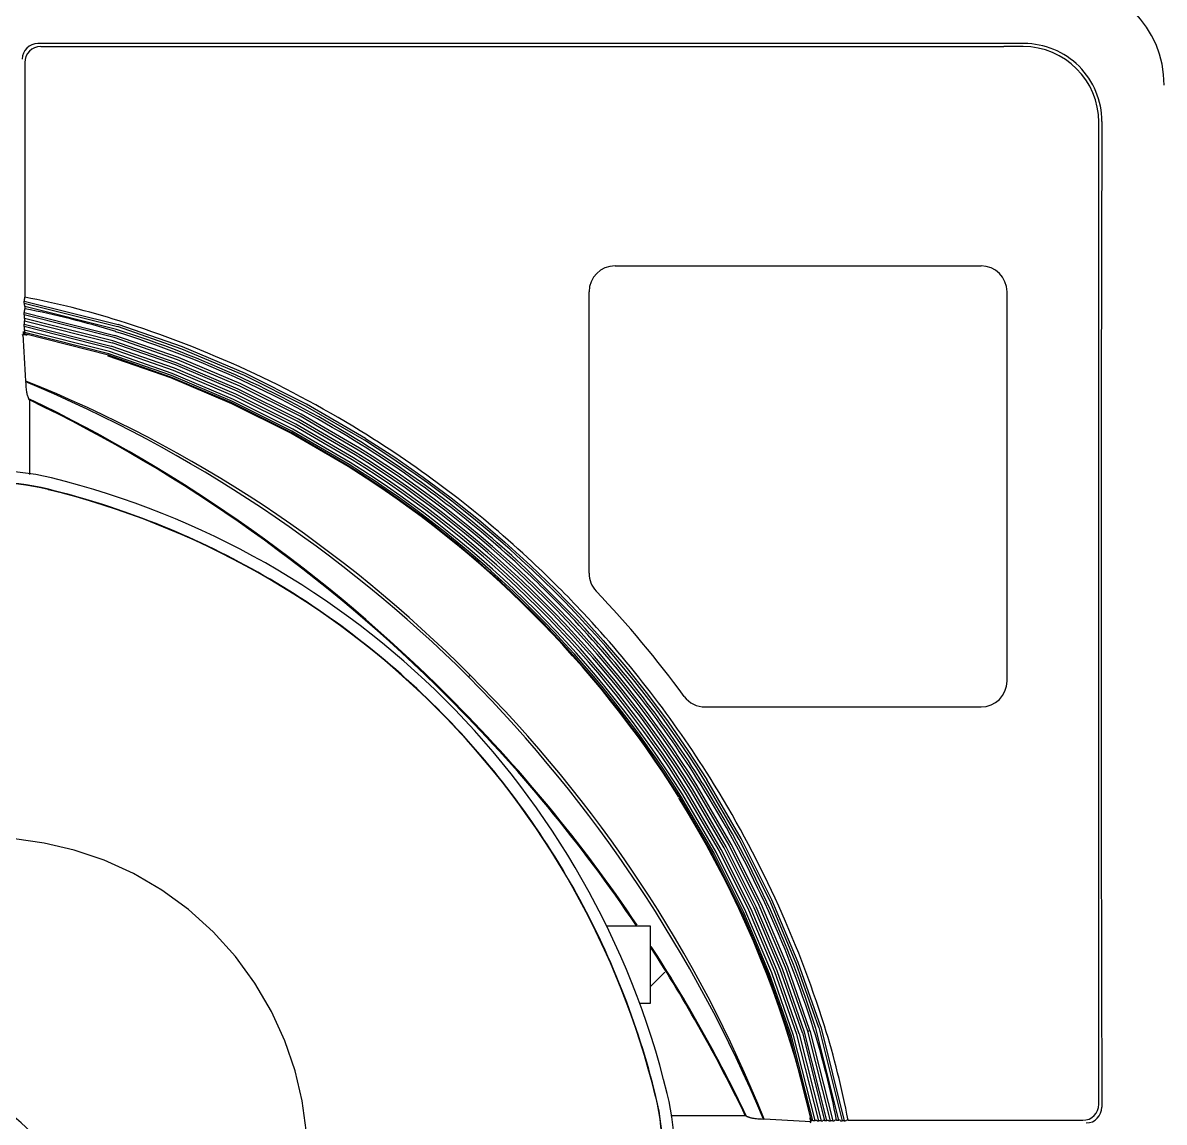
# Model space of a CAD drawing. Header units: inches. Extents: x -172 to 397, y -177 to 127.
# Drawn here: x 316.098 to 316.4702, y 78.4938 to 78.8524 of the extents above; entities that cross this region are included whole.
import ezdxf

# ---------------------------------------------------------------- set-up
doc = ezdxf.new("R2010")
doc.units = ezdxf.units.IN
doc.header["$MEASUREMENT"] = 0
doc.layers.add('AC-FCU VRV', color=100, linetype='Continuous')
doc.layers.add('AC-Sky Air R32', color=130, linetype='Continuous', lineweight=0)

# ---------------------------------------------------------------- blocks, each defined once
blk = doc.blocks.new('FCF ( 13-48 ) CV2S ( STD )')
at = {"layer": 'AC-FCU VRV', "color": 8, "linetype": 'Continuous'}
for p, q in [((2326.887281431651, 1336.922035055241), (2326.697322943188, 1336.922035062745)), ((2326.697893222336, 1336.921448881935), (2326.883406162628, 1336.921445811012)), ((2326.883667469729, 1336.921445811012), (2326.883406162628, 1336.921445811012)), ((2326.887095950188, 1336.921450143727), (2326.883667465977, 1336.921449898643)), ((2326.694790913339, 1336.918349368456), (2326.694803411031, 1336.873140397024)), ((2326.901691024955, 1336.903162344155), (2326.901694664937, 1336.906848726814)), ((2326.901696141047, 1336.71764455916), (2326.901691024955, 1336.903162344155)), ((2326.808513131657, 1336.879188383276), (2326.879012378287, 1336.879188383276)), ((2326.803513184866, 1336.819947887112), (2326.803513184866, 1336.874188437734)), ((2326.884012325079, 1336.799189238366), (2326.884012325079, 1336.874188437734)), ((2326.694700096372, 1336.87198051496), (2326.694706619827, 1336.872416356073)), ((2326.694700097623, 1336.87198051496), (2326.712666415998, 1336.867483421939)), ((2326.694706616075, 1336.872416356073), (2326.712795293322, 1336.867893030432)), ((2326.694790968347, 1336.871596851487), (2326.694712395531, 1336.871675106697)), ((2326.694727965795, 1336.872718905867), (2326.694781585173, 1336.872762069213)), ((2326.694803902719, 1336.871367043787), (2326.694804025261, 1336.870921393108)), ((2326.712455328376, 1336.866929382112), (2326.69480390522, 1336.87136705504)), ((2326.694684517355, 1336.869736104848), (2326.694691265886, 1336.870185159178)), ((2326.712001391145, 1336.865377656205), (2326.694684517355, 1336.869736104848)), ((2326.694691263386, 1336.870185159178), (2326.712134014735, 1336.865799171224)), ((2326.694769288516, 1336.869358437154), (2326.694696885285, 1336.869430490266)), ((2326.694712724391, 1336.870487772746), (2326.694782094097, 1336.870543071443)), ((2326.694781727723, 1336.869052726289), (2326.694775258034, 1336.86861589109)), ((2326.711791130052, 1336.864757390235), (2326.694781727723, 1336.869052726289)), ((2326.694668540702, 1336.867484799905), (2326.694675801908, 1336.867965996352)), ((2326.711334643209, 1336.863266222303), (2326.694668541953, 1336.867484799905)), ((2326.694675798157, 1336.867965996352), (2326.711476703742, 1336.863717733716)), ((2326.69473602727, 1336.86712422299), (2326.694680976156, 1336.867178972752)), ((2326.69469736795, 1336.868268679943), (2326.694753755765, 1336.868313193745)), ((2326.694748520245, 1336.866818308306), (2326.694741998039, 1336.86638094668)), ((2326.711130854305, 1336.86265884194), (2326.694748521494, 1336.866818308306)), ((2326.694775254284, 1336.86861589109), (2326.711661873849, 1336.864346577585)), ((2326.712473582048, 1336.866923557643), (2326.712455328376, 1336.866929382112)), ((2326.725040987379, 1336.863155041531), (2326.712666353952, 1336.867483172724)), ((2326.725195631836, 1336.863555796905), (2326.712795277719, 1336.867892925268)), ((2326.713000192601, 1336.868588740659), (2326.712979203005, 1336.868595421669)), ((2326.694327913031, 1336.865922240335), (2326.694496091146, 1336.865986940961)), ((2326.694496091146, 1336.865986944713), (2326.694556016407, 1336.86600997875)), ((2326.694555077338, 1336.865948930609), (2326.694563764027, 1336.866514511838)), ((2326.694720375729, 1336.866078181811), (2326.694555077338, 1336.865948930609)), ((2326.710911962796, 1336.861960807177), (2326.694720375729, 1336.866078181811)), ((2326.711001611858, 1336.862248069304), (2326.694741994288, 1336.86638094668)), ((2326.723990582989, 1336.860490158642), (2326.71179108377, 1336.864757192483)), ((2326.724243216359, 1336.861095711793), (2326.712001337132, 1336.865377430175)), ((2326.724402320652, 1336.861508028403), (2326.712133978968, 1336.865799003574)), ((2326.712341809993, 1336.86650688676), (2326.712324210293, 1336.866512422383)), ((2326.72319859033, 1336.858437676152), (2326.711130804702, 1336.862658635982)), ((2326.72344335412, 1336.859030808087), (2326.711334586932, 1336.863265992447)), ((2326.723613779712, 1336.8594724637), (2326.711476667132, 1336.86371756353)), ((2326.723835566852, 1336.860088408577), (2326.711661842223, 1336.864346426591)), ((2326.737140153898, 1336.858040052125), (2326.725040987379, 1336.863155041531)), ((2326.737319946414, 1336.858430174844), (2326.725195631836, 1336.863555796905)), ((2326.710887358227, 1336.861804939477), (2326.710911892771, 1336.861960584602)), ((2326.722907288762, 1336.857600900077), (2326.710887357641, 1336.861804885657)), ((2326.72293642521, 1336.857754835757), (2326.71091189302, 1336.861960537974)), ((2326.723043562353, 1336.858035932452), (2326.711001563053, 1336.862247871989)), ((2326.735918503733, 1336.855447402312), (2326.723990582989, 1336.860490158642)), ((2326.736212582643, 1336.856035576537), (2326.724243216359, 1336.861095711793)), ((2326.736397560239, 1336.856436953709), (2326.724402320652, 1336.861508028403)), ((2326.734817489419, 1336.853058284488), (2326.723043562353, 1336.858035932452)), ((2326.734997729566, 1336.853449368094), (2326.72319859033, 1336.858437676152)), ((2326.735282570048, 1336.854025670948), (2326.72344335412, 1336.859030808087)), ((2326.735480709956, 1336.854455608713), (2326.723613779712, 1336.8594724637)), ((2326.735738286611, 1336.855056306366), (2326.723835566852, 1336.860088408577)), ((2326.748889644507, 1336.852166837766), (2326.737140153898, 1336.858040052125)), ((2326.749093858195, 1336.852544751865), (2326.737319946414, 1336.858430174844)), ((2326.69501720859, 1336.856990149039), (2326.695026841849, 1336.856828626926)), ((2326.69505137014, 1336.856455780863), (2326.695026841849, 1336.856828626926)), ((2326.695076799991, 1336.856107241768), (2326.69505137014, 1336.856455780863)), ((2326.695103131392, 1336.855783218462), (2326.695076799991, 1336.856107241768)), ((2326.734659654276, 1336.852632610444), (2326.722907288762, 1336.857600900077)), ((2326.734693281685, 1336.852784534474), (2326.72293642521, 1336.857754835757)), ((2326.747836023084, 1336.850225350606), (2326.736212582643, 1336.856035576537)), ((2326.748046126138, 1336.850614166932), (2326.736397560239, 1336.856436953709)), ((2326.695130270569, 1336.855485203948), (2326.695103131392, 1336.855783218462)), ((2326.695158026203, 1336.855215520266), (2326.695130270569, 1336.855485203948)), ((2326.695186332023, 1336.854974371231), (2326.695158026203, 1336.855215520266)), ((2326.695215206786, 1336.854761675565), (2326.695186332023, 1336.854974371231)), ((2326.695244659245, 1336.854577862167), (2326.695215206786, 1336.854761675565)), ((2326.695274696901, 1336.854423357426), (2326.695244659245, 1336.854577862167)), ((2326.695305318503, 1336.854298746543), (2326.695274696901, 1336.854423357426)), ((2326.695336307732, 1336.854205211169), (2326.695305318503, 1336.854298746543)), ((2326.695367406998, 1336.854128559002), (2326.695336307732, 1336.854205211169)), ((2326.695398505012, 1336.854051873073), (2326.695367406998, 1336.854128559002)), ((2326.695429605527, 1336.853975524758), (2326.695398505012, 1336.854051873073)), ((2326.695460708543, 1336.853899492801), (2326.695429605527, 1336.853975524758)), ((2326.695491812809, 1336.853823768448), (2326.695460708543, 1336.853899492801)), ((2326.695522919579, 1336.853748351698), (2326.695491812809, 1336.853823768448)), ((2326.695554028846, 1336.853673245054), (2326.695522919579, 1336.853748351698)), ((2326.695585139365, 1336.853598449766), (2326.695554028846, 1336.853673245054)), ((2326.695689947303, 1336.85335404713), (2326.695585139365, 1336.853598438511)), ((2326.746779620073, 1336.848278599366), (2326.735282570048, 1336.854025670948)), ((2326.747004673241, 1336.848695082503), (2326.735480709956, 1336.854455608713)), ((2326.747296997145, 1336.84927828937), (2326.735738286611, 1336.855056306366)), ((2326.747501687199, 1336.849657152497), (2326.735918503733, 1336.855447402312)), ((2326.695689947303, 1336.85335404713), (2326.695689947303, 1336.838987938528)), ((2326.746072372246, 1336.84692782877), (2326.734659654276, 1336.852632610444)), ((2326.746110352482, 1336.847077457616), (2326.734693281685, 1336.852784534474)), ((2326.746251129807, 1336.84734279268), (2326.734817489419, 1336.853058284488)), ((2326.746455853306, 1336.847721636077), (2326.734997729566, 1336.853449368094)), ((2326.760219478497, 1336.845573200212), (2326.748889644507, 1336.852166837766)), ((2326.760447241026, 1336.845937408302), (2326.749093858195, 1336.852544751865)), ((2326.758442853898, 1336.842791546669), (2326.747296997145, 1336.84927828937)), ((2326.758671143178, 1336.843156676954), (2326.747501687199, 1336.849657152497)), ((2326.759044307739, 1336.843702430343), (2326.747836023084, 1336.850225350606)), ((2326.759278638761, 1336.844077145254), (2326.748046126138, 1336.850614166932)), ((2326.757119636367, 1336.840670337873), (2326.746110352482, 1336.847077457616)), ((2326.757276383851, 1336.840926243701), (2326.746251129807, 1336.84734279268)), ((2326.757504716036, 1336.841291345566), (2326.746455853306, 1336.847721636077)), ((2326.757866027045, 1336.841826583197), (2326.746779620073, 1336.848278599366)), ((2326.758117032116, 1336.842227961519), (2326.747004673241, 1336.848695082503)), ((2326.757077467774, 1336.840523272773), (2326.746072372246, 1336.84692782877)), ((2326.760447265019, 1336.845937497007), (2326.766068353075, 1336.84229515924)), ((2326.757119636158, 1336.840670381133), (2326.757077837025, 1336.840523090081)), ((2326.766068353075, 1336.84229515924), (2326.771569022915, 1336.838472414223)), ((2326.695463245652, 1336.839198652274), (2326.6954536274, 1336.839200086508)), ((2326.699933175738, 1336.838317621886), (2326.699943658033, 1336.838315043515)), ((2326.771569022915, 1336.838472414223), (2326.776942998672, 1336.834473562164)), ((2326.776942998672, 1336.834473562164), (2326.782184762222, 1336.830302739459)), ((2326.782184762222, 1336.830302739459), (2326.787288870482, 1336.825964293831)), ((2326.787288870482, 1336.825964293831), (2326.792249889112, 1336.821462819327)), ((2326.801077962737, 1336.811112908651), (2326.791366944329, 1336.82082436971)), ((2326.792249889112, 1336.821462819327), (2326.797062591344, 1336.816803077565)), ((2326.797062591344, 1336.816803077565), (2326.801721904213, 1336.811989958942)), ((2326.801721904213, 1336.811989958942), (2326.806222936065, 1336.807028540177)), ((2326.806222936065, 1336.807028540177), (2326.81056092654, 1336.801924045537)), ((2326.81056092654, 1336.801924045537), (2326.814731281588, 1336.796681909358)), ((2326.780268438042, 1336.800022062455), (2326.780570303855, 1336.800323927019)), ((2326.814731281588, 1336.796681909358), (2326.818729653483, 1336.791307578485)), ((2326.776308729216, 1336.796063846635), (2326.776431958382, 1336.796188069887)), ((2326.774166408623, 1336.793920033036), (2326.774210517287, 1336.793964140448)), ((2326.825856984568, 1336.794189291575), (2326.879012378287, 1336.794189291575)), ((2326.818729653483, 1336.791307578485), (2326.822551914585, 1336.785806573529)), ((2326.822551914585, 1336.785806573529), (2326.826193827209, 1336.780185221634)), ((2326.830869520425, 1336.767783793997), (2326.824333452197, 1336.779016900568)), ((2326.832422271854, 1336.76862706976), (2326.825829602969, 1336.77995750373)), ((2326.832800251107, 1336.768831234825), (2326.826193879047, 1336.780185221677)), ((2326.827332161074, 1336.765849077474), (2326.820926215112, 1336.776858524933)), ((2326.827597850156, 1336.765989401935), (2326.821182242007, 1336.777015190289)), ((2326.82797669858, 1336.766194043551), (2326.82154735412, 1336.777243440779)), ((2326.828533792883, 1336.76651753246), (2326.822082715132, 1336.777604522644)), ((2326.828950341718, 1336.766742530235), (2326.82248416257, 1336.777855476585)), ((2326.829533501916, 1336.767034971762), (2326.823047711647, 1336.77818138401)), ((2326.829912338326, 1336.767239634309), (2326.823412806165, 1336.778409661474)), ((2326.83048063831, 1336.767573741771), (2326.823958668459, 1336.778782616182)), ((2326.820808441346, 1336.77653292925), (2326.82071936998, 1336.776430824727)), ((2326.820808441346, 1336.77653292925), (2326.822603018115, 1336.773598006919)), ((2326.822603018115, 1336.773598006919), (2326.824346962762, 1336.770633248249)), ((2326.824346962762, 1336.770633248249), (2326.82604006147, 1336.767638855808)), ((2326.698566586786, 1336.76797100874), (2326.692857238308, 1336.768754704165)), ((2326.704342473868, 1336.766613892405), (2326.698566586786, 1336.76797100874)), ((2326.838294454499, 1336.756877043394), (2326.832422271854, 1336.76862706976)), ((2326.838684639271, 1336.757056783458), (2326.832800251107, 1336.768831234825)), ((2326.710101597874, 1336.764655689707), (2326.704342473868, 1336.766613892405)), ((2326.82604006147, 1336.767638855808), (2326.827681297641, 1336.764616616454)), ((2326.833038078979, 1336.754431932499), (2326.827332161074, 1336.765849077474)), ((2326.833312345061, 1336.754555290862), (2326.827597850156, 1336.765989401935)), ((2326.833703428455, 1336.754735449307), (2326.82797669858, 1336.766194043551)), ((2326.834279864243, 1336.75501996126), (2326.828533792883, 1336.76651753246)), ((2326.834709864002, 1336.755218041765), (2326.828950341718, 1336.766742530235)), ((2326.835310508278, 1336.755475769824), (2326.829533501916, 1336.767034971762)), ((2326.835701584414, 1336.755655942541), (2326.829912338326, 1336.767239634309)), ((2326.836289851525, 1336.755949774511), (2326.83048063831, 1336.767573741771)), ((2326.836691291172, 1336.756134697307), (2326.830869520425, 1336.767783793997)), ((2326.715752475218, 1336.762084692902), (2326.710101597874, 1336.764655689707)), ((2326.827681297641, 1336.764616616454), (2326.829269926024, 1336.761568123223)), ((2326.721199310228, 1336.758907673392), (2326.715752475218, 1336.762084692902)), ((2326.829269926024, 1336.761568123223), (2326.830805717794, 1336.758493912546)), ((2326.726346706018, 1336.755151246526), (2326.721199310228, 1336.758907673392)), ((2326.830805717794, 1336.758493912546), (2326.832288769231, 1336.755393715581)), ((2326.843408355182, 1336.744777408829), (2326.838294454499, 1336.756877043394)), ((2326.843809169266, 1336.744931997244), (2326.838684639271, 1336.757056783458)), ((2326.731104797219, 1336.750861774705), (2326.726346706018, 1336.755151246526)), ((2326.832288769231, 1336.755393715581), (2326.833719095343, 1336.752267317259)), ((2326.838690684395, 1336.742935906231), (2326.833703428455, 1336.754735449307)), ((2326.839283945171, 1336.743180289664), (2326.834279864243, 1336.75501996126)), ((2326.839725658815, 1336.743350652105), (2326.834709864002, 1336.755218041765)), ((2326.840341547747, 1336.743572625668), (2326.835310508278, 1336.755475769824)), ((2326.840743282604, 1336.743727579604), (2326.835701584414, 1336.755655942541)), ((2326.841348917665, 1336.743979947815), (2326.836289851525, 1336.755949774511)), ((2326.841761293177, 1336.744138993574), (2326.836691291172, 1336.756134697307)), ((2326.838007245853, 1336.742675087062), (2326.833038078979, 1336.754431932499)), ((2326.838288946125, 1336.742780959419), (2326.833312345061, 1336.754555290862)), ((2326.735394268572, 1336.746103683085), (2326.731104797219, 1336.750861774705)), ((2326.806804874074, 1336.75203505623), (2326.815281431348, 1336.75203505623)), ((2326.815281431348, 1336.75203505623), (2326.815281431348, 1336.737035055801)), ((2326.833719095343, 1336.752267317259), (2326.835096272231, 1336.749115432819)), ((2326.835096272231, 1336.749115432819), (2326.836418959447, 1336.745941060777)), ((2326.739150694931, 1336.740956286925), (2326.735394268572, 1336.746103683085)), ((2326.836418959447, 1336.745941060777), (2326.837686488013, 1336.742745895453)), ((2326.845009210476, 1336.73152770672), (2326.840743282604, 1336.743727579604)), ((2326.845629517131, 1336.731737677255), (2326.841348917665, 1336.743979947815)), ((2326.846051145628, 1336.731870257078), (2326.841761293177, 1336.744138993574)), ((2326.847735347381, 1336.732402377756), (2326.843408355182, 1336.744777408829)), ((2326.848145155067, 1336.732531242129), (2326.843809169266, 1336.744931997244)), ((2326.818105138577, 1336.743106453614), (2326.815281431348, 1336.740282746383)), ((2326.837686488013, 1336.742745895453), (2326.838898847927, 1336.739529904338)), ((2326.842211846985, 1336.730650645629), (2326.838007245853, 1336.742675087062)), ((2326.842499795385, 1336.730738623912), (2326.838288946125, 1336.742780959419)), ((2326.842910548788, 1336.730867785283), (2326.838690684395, 1336.742935906231)), ((2326.843518023838, 1336.731071135003), (2326.839283945171, 1336.743180289664)), ((2326.843969648756, 1336.731213148581), (2326.839725658815, 1336.743350652105)), ((2326.844598457607, 1336.731398545731), (2326.840341547747, 1336.743572625668)), ((2326.742327713906, 1336.735509451605), (2326.739150694931, 1336.740956286925)), ((2326.838898847927, 1336.739529904338), (2326.840056047939, 1336.736292788582)), ((2326.744898710155, 1336.729858574006), (2326.742327713906, 1336.735509451605)), ((2326.815281431348, 1336.737035055801), (2326.813139928531, 1336.737035055801)), ((2326.840056047939, 1336.736292788582), (2326.841157892987, 1336.733034905803)), ((2326.841157892987, 1336.733034905803), (2326.842203664075, 1336.729758365467)), ((2326.846324619919, 1336.714473930117), (2326.842211821833, 1336.730650633402)), ((2326.846627406045, 1336.714495556179), (2326.84249967541, 1336.730738615651)), ((2326.847065210321, 1336.714502089638), (2326.842910588093, 1336.730867826838)), ((2326.84773146809, 1336.71442209134), (2326.843517992215, 1336.731071151835)), ((2326.843969421097, 1336.73121310483), (2326.848212199381, 1336.714429331288)), ((2326.844598324988, 1336.731398535027), (2326.848862330449, 1336.714528809924)), ((2326.8492996133, 1336.714535287114), (2326.845009251427, 1336.731527749966)), ((2326.845629457375, 1336.731737677195), (2326.846050917377, 1336.731870205754)), ((2326.849982725518, 1336.714438071744), (2326.845629481134, 1336.7317376922)), ((2326.846050909874, 1336.731870212006), (2326.850431314691, 1336.714444795266)), ((2326.851613814509, 1336.714557530884), (2326.847175752696, 1336.73220895779)), ((2326.847735283131, 1336.732402384441), (2326.852226853034, 1336.714453884591)), ((2326.848144916633, 1336.732531195493), (2326.852662670388, 1336.714460388039)), ((2326.746856912288, 1336.724099449808), (2326.744898710155, 1336.729858574006)), ((2326.842203664075, 1336.729758365467), (2326.843192624704, 1336.726465723435)), ((2326.843192624704, 1336.726465723435), (2326.844124653584, 1336.723157538649)), ((2326.748214028058, 1336.718323562594), (2326.746856912288, 1336.724099449808)), ((2326.844124653584, 1336.723157538649), (2326.844999775722, 1336.719833817359)), ((2326.818563997473, 1336.7196867989), (2326.818561419102, 1336.719697282446)), ((2326.844999775722, 1336.719833817359), (2326.84581801613, 1336.716494565818)), ((2326.748997722923, 1336.712614214041), (2326.748214028058, 1336.718323562594)), ((2326.748997722948, 1336.712614214036), (2326.748214028084, 1336.71832356259)), ((2326.819234314115, 1336.715443570464), (2326.833600422717, 1336.715443570464)), ((2326.819446463347, 1336.715207251813), (2326.81944502911, 1336.715216868814)), ((2326.833600422717, 1336.715443570464), (2326.833844814098, 1336.715338763778)), ((2326.833844826602, 1336.715338763778), (2326.833919621892, 1336.715307653259)), ((2326.833919621892, 1336.715307653259), (2326.833994727285, 1336.715276543992)), ((2326.833994727285, 1336.715276543992), (2326.834070144035, 1336.715245437223)), ((2326.834070144035, 1336.715245437223), (2326.834145868388, 1336.715214331707)), ((2326.834145868388, 1336.715214331707), (2326.834221901596, 1336.715183228689)), ((2326.834221901596, 1336.715183228689), (2326.834298249911, 1336.715152128174)), ((2326.834298249911, 1336.715152128174), (2326.83437493584, 1336.715121030159)), ((2326.83437493584, 1336.715121030159), (2326.834451586756, 1336.715089932145)), ((2326.834451586756, 1336.715089932145), (2326.834545123381, 1336.715058941667)), ((2326.834545123381, 1336.715058941667), (2326.834669734264, 1336.715028321314)), ((2326.834669734264, 1336.715028321314), (2326.834824239003, 1336.714998282407)), ((2326.834824239003, 1336.714998282407), (2326.835008052403, 1336.714968831199)), ((2326.835008052403, 1336.714968831199), (2326.835220746818, 1336.714939956436)), ((2326.835220746818, 1336.714939956436), (2326.835461895853, 1336.714911650616)), ((2326.835461895853, 1336.714911650616), (2326.835731579536, 1336.714883893731)), ((2326.835731579536, 1336.714883893731), (2326.8360295953, 1336.714856755805)), ((2326.8360295953, 1336.714856755805), (2326.836353618604, 1336.714830424404)), ((2326.836353618604, 1336.714830424404), (2326.83670215645, 1336.714804994554)), ((2326.83670215645, 1336.714804994554), (2326.837075002512, 1336.714780466262)), ((2326.837236524626, 1336.714770831754), (2326.837075002512, 1336.714780466262)), ((2326.846168615922, 1336.714081537444), (2326.846233316548, 1336.714249715559)), ((2326.8462333203, 1336.714249715559), (2326.846256305571, 1336.714309514526)), ((2326.846627406045, 1336.71449555493), (2326.847065210321, 1336.71450209339)), ((2326.84742579974, 1336.714434529295), (2326.847371101247, 1336.714489591663)), ((2326.848212199381, 1336.714429330037), (2326.84773146809, 1336.714422096341)), ((2326.848559610595, 1336.714507310154), (2326.848515036774, 1336.714450906082)), ((2326.848862330449, 1336.714528808673), (2326.8492996133, 1336.714535290864)), ((2326.849677279742, 1336.714450442177), (2326.849605300406, 1336.714522845407)), ((2326.850431314691, 1336.714444794017), (2326.849982725518, 1336.714438075495)), ((2326.850789529558, 1336.714535719759), (2326.850734093313, 1336.714466258773)), ((2326.851167848721, 1336.714557649674), (2326.851613798253, 1336.714557527132)), ((2326.851843610956, 1336.71454459276), (2326.851921614829, 1336.714466188751)), ((2326.852662670388, 1336.714460386789), (2326.852226853034, 1336.714453888341)), ((2326.852965388991, 1336.714481739008), (2326.853008483561, 1336.714535213338)), ((2326.853386802726, 1336.714557041968), (2326.89859531451, 1336.714544562749))]:
    blk.add_line(p, q, dxfattribs=at)
at = {"layer": 'AC-FCU VRV', "color": 0, "linetype": 'Continuous'}
for p, q in [((2326.699405148455, 1336.836063064595), (2326.699299381444, 1336.83608908339)), ((2326.699406542676, 1336.836130081004), (2326.699405148455, 1336.836063064595)), ((2326.816376456591, 1336.719160167089), (2326.816309440182, 1336.719158772868)), ((2326.816309440182, 1336.719158772868), (2326.816335458977, 1336.719053004608))]:
    blk.add_line(p, q, dxfattribs=at)
for centre, radius, start, end in [((2326.894281432184, 1336.914035055348), 0.01999999973675287, 0, 90), ((2326.665907138631, 1336.718965616311), 0.1568593560058088, 72.53693600002086, 79.38447299996557), ((2326.650634892405, 1336.670434942514), 0.2077362705931199, 57.97293600000123, 72.52955400002318), ((2326.65060485975, 1336.670397526114), 0.2077839192036794, 46.90651799999763, 57.97138699998874), ((2326.688234091389, 1336.790568713666), 0.04691121373689144, 76.22861899997342, 104.7007209999862), ((2326.68822785303, 1336.790672668813), 0.04674644052511728, 76.29975899996553, 104.6388110000164), ((2326.6995859871, 1336.835542803688), 0.0006168973302927281, 107.4273629998006, 117.6833879995916), ((2326.661249223735, 1336.68100119509), 0.1597527805569137, 60.58786299999013, 76.18315100001091), ((2326.661273804547, 1336.681034161235), 0.1596494918837902, 44.99829200002716, 76.18167000001327), ((2326.649819699277, 1336.669573545015), 0.2089220377650427, 43.09340000001552, 46.90366100001508), ((2326.661262560746, 1336.681020102732), 0.159729761523906, 44.99900600000254, 60.58870000002347), ((2326.650582623482, 1336.670310264109), 0.2078616017190578, 32.02584100001551, 43.08878000005407), ((2326.661280536822, 1336.68102742896), 0.1596494918837902, 13.81832999998983, 45.00170799996363), ((2326.65065307105, 1336.67037592381), 0.2077670572524538, 17.46534900003922, 32.02079299998268), ((2326.661279092584, 1336.681015337372), 0.1597191891992779, 13.81519900002478, 29.41378699999554), ((2326.699217681321, 1336.685661832156), 0.1568535978088942, 10.61552599999335, 17.4633169999838), ((2326.677308954972, 1336.695557420473), 0.02500146078996273, 0, 90), ((2326.7709190444, 1336.707981477443), 0.04674644052511725, 345.3611889999743, 13.70024100003447), ((2326.770815090502, 1336.707987714551), 0.04691121373689144, 345.2992790000171, 13.7713810000297), ((2326.815789180524, 1336.719339610262), 0.0006168973302927281, 332.3166120000413, 342.5726369998699)]:
    blk.add_arc(centre, radius, start, end, dxfattribs=at)
at = {"layer": 'AC-FCU VRV', "color": 8, "linetype": 'Continuous'}
for centre, radius, start, end in [((2326.697314894217, 1336.919001512065), 0.003033560682790562, 89.84797299996359, 179.5374890000306), ((2326.887281520432, 1336.907035268636), 0.01499978660548019, 44.99966199999704, 90.00033799999233), ((2326.697897253619, 1336.918342536758), 0.003106347792974466, 90.07435599994955, 179.8739910000237), ((2326.887094198347, 1336.906849438305), 0.01460074043324382, 359.9971780000118, 89.99312800003186), ((2326.887270405423, 1336.90703048827), 0.01501102665587434, 0.01743200001970379, 44.98256800000435), ((2355.793489853028, 1336.812056817797), 28.8913645387348, 179.8116439999871, 180.188359999975), ((2326.808513131657, 1336.874188437734), 0.00499994679121995, 90, 180), ((2326.879012378287, 1336.874188437734), 0.00499994679121995, 0, 90), ((2326.696205956772, 1336.871888206248), 0.001508686354722537, 176.4921900000888, 188.120104999897), ((2326.696178118609, 1336.872464552368), 0.001472290298785019, 170.0516730002034, 181.8759690000657), ((2326.692845057912, 1336.873063588659), 0.001959858901503431, 351.1500320001318, 2.24604600003292), ((2326.693762910748, 1336.8714237167), 0.001042534993427075, 356.8844460001228, 9.55948500009114), ((2326.696185133481, 1336.86964377613), 0.001503454585799509, 176.4791980000288, 188.1557000000179), ((2326.696155299642, 1336.870233406741), 0.001464829026040347, 169.9999639999026, 181.8875309999843), ((2326.693279000883, 1336.869144688632), 0.001505537790155571, 356.4980449998753, 8.162167000096202), ((2326.692855535204, 1336.870844564631), 0.00195000682039814, 351.1057499999998, 2.258312999959525), ((2326.665893904157, 1336.719022161678), 0.1546259196045129, 72.52586400001464, 79.2240979999989), ((2326.696164192651, 1336.867392451181), 0.001498500410734252, 176.4667709999866, 188.1902930000304), ((2326.696132645733, 1336.868014298936), 0.001457645347153446, 169.9495770000163, 181.8989470000739), ((2326.693250865119, 1336.866910351927), 0.001500482330844911, 356.4831010000186, 8.194533999994139), ((2326.693319857196, 1336.868567155862), 0.001456214863489979, 349.9563599999778, 1.917892000020132), ((2326.650546202418, 1336.670370144356), 0.2060782487462991, 57.96273800001639, 72.51210615727481), ((2321.795101061416, 1336.577688452577), 4.907869973957652, 3.262404999973189, 3.367612000032742), ((2326.665904302672, 1336.718770779182), 0.1499409042953565, 78.70490600003193, 78.98415500001343), ((2326.69329375212, 1336.866332206449), 0.001449062445172646, 349.9037200001756, 1.927542000031228), ((2326.650560747335, 1336.6703670258), 0.2056398417657073, 57.96694800000158, 72.51636800005365), ((2326.601260018174, 1336.622522173889), 0.2525185970280041, 44.75797000000023, 68.2049110000358), ((2326.592163893918, 1336.610118417532), 0.2672951806659177, 45.27269300002342, 67.36687300001003), ((2326.568701868628, 1336.58928752186), 0.2931887293313554, 44.88502599999332, 64.3565229999701), ((2326.568683807522, 1336.589262483395), 0.2930442167199301, 44.88593399995796, 64.31630499998971), ((2326.650594968906, 1336.67046012978), 0.2059760992083306, 46.88708000000428, 57.96095899999795), ((2326.65077367933, 1336.670526904857), 0.2064451840614744, 32.01024999997158, 57.98477099999563), ((2326.650666433069, 1336.67041954606), 0.2032926469013279, 32.01101800001766, 57.98412699997789), ((2326.650672596402, 1336.670425545587), 0.2037148634077286, 32.01051399995823, 57.98470400002113), ((2326.650760678685, 1336.670513704144), 0.2042539981955849, 32.0101870000512, 57.98494799998527), ((2326.650761236373, 1336.670514415636), 0.2046951023381191, 32.01010299998706, 57.98496399999865), ((2326.650525274092, 1336.67034679021), 0.2056758126778987, 46.89309700003534, 57.96156100002867), ((2326.650817390359, 1336.670570912238), 0.2004372026918263, 32.01030400002565, 57.984963000025), ((2326.650688096644, 1336.670441155866), 0.2007627002464041, 32.00986799996934, 57.98535400001496), ((2326.650673901844, 1336.670427044845), 0.2010823045584067, 32.01032699997585, 57.98484100001672), ((2326.650672871495, 1336.670425800674), 0.201514498188191, 32.01047499996305, 57.98476699997121), ((2326.650746141269, 1336.67049913547), 0.2020588534911652, 32.01020599999637, 57.98494999999056), ((2326.650746701459, 1336.670499864465), 0.2025313932624578, 32.01011699999085, 57.984963000025), ((2326.688232772193, 1336.790735056157), 0.04899999998025591, 76.18523300000942, 104.753480000038), ((2326.661250209069, 1336.681003832231), 0.1620000003685438, 13.81858499998261, 76.18144246885575), ((2326.649420720628, 1336.669174592625), 0.2072864209936432, 43.10537600001003, 46.89160999996603), ((2326.808513131657, 1336.819947887112), 0.00499994679121995, 180, 223.445466999938), ((2326.650666480585, 1336.670442277495), 0.2124109386537491, 36.31205199998818, 43.44546699993801), ((2326.650576372619, 1336.670264826246), 0.2056976788211006, 32.03424100000243, 43.10362900001693), ((2326.650673893092, 1336.670322658299), 0.2060176495069786, 32.03529399998446, 43.10905900001773), ((2326.590364793119, 1336.61191751708), 0.2672951806659177, 22.63312700000199, 44.72730699999502), ((2326.602768549476, 1336.621013642587), 0.2525185970280041, 21.79508899996904, 45.24202999999053), ((2326.879012378287, 1336.799189238366), 0.00499994679121995, 270, 0), ((2326.569508860232, 1336.588437431935), 0.2930442167199301, 33.93959000004627, 45.11386000002229), ((2326.569516349015, 1336.588443030078), 0.2932099440042876, 33.93874500004573, 45.11405600003031), ((2326.825856984568, 1336.799189238366), 0.00499994679121995, 216.3120519999881, 270), ((2326.661255804711, 1336.681008081168), 0.1597430385130133, 29.411952000032, 45.00034200000893), ((2326.650634694838, 1336.670324625215), 0.2056165188799634, 17.47755099999237, 32.02873600000159), ((2326.650628751578, 1336.670305816356), 0.2060648504661819, 17.48199700001346, 32.03258063549193), ((2326.569508860232, 1336.588437431935), 0.2930442167199301, 25.68369500001595, 32.97669600000526), ((2326.569516349015, 1336.588443030078), 0.2932099440042876, 25.64418800004205, 32.98096400000013), ((2326.69927650621, 1336.685648786495), 0.1546179344046223, 10.77599100002465, 17.47458000004858), ((2326.770981431745, 1336.707986395355), 0.04899999998025592, 345.2465199999746, 13.81476700000324), ((2326.898590923025, 1336.71764978141), 0.003105222412469991, 270.0810409999986, 359.9036420000154), ((2326.899247089882, 1336.717069307645), 0.003034357202103174, 270.4774629999653, 0.1370750000289084), ((2326.557934829415, 1331.814854685829), 4.907869973957652, 86.6323879999665, 86.73759500003906), ((2326.650727196113, 1336.670325092872), 0.2003796832438198, 12.66245900002788, 12.88730099997382), ((2326.846578758346, 1336.713046224893), 0.001450147812148074, 88.07756900013342, 100.093230000116), ((2326.847157282702, 1336.713005971283), 0.001498949312513259, 81.7990230000197, 93.52155400003696), ((2326.8476392169, 1336.715917146836), 0.001497897706952966, 261.808744999886, 273.5309229999606), ((2326.848260605749, 1336.715886055074), 0.001457527807411867, 268.0967429998418, 280.0532119997914), ((2326.848813668995, 1336.713072023617), 0.001457599081510484, 88.08683799999253, 100.0378649999205), ((2326.8493915969, 1336.71303381945), 0.00150428236568169, 81.83275999997149, 93.50571300002473), ((2326.849890509338, 1336.715938287734), 0.001503046947972333, 261.8442049999987, 273.5174759999148), ((2326.850479681045, 1336.71590888029), 0.001464882794220005, 268.1079189998987, 280.0015210001668), ((2326.851091170295, 1336.712606512472), 0.001952645212469744, 87.7491720001033, 98.88653800020083), ((2326.851670627468, 1336.713519316101), 0.001039766557386065, 80.42329599986391, 93.1325069999029), ((2326.852134668115, 1336.715959311093), 0.001508246205903009, 261.8792710000258, 273.504132999984), ((2326.852710996728, 1336.715931835553), 0.001472241532296492, 268.1189399999674, 279.9502499999696), ((2326.853310155561, 1336.712596180228), 0.00196235849664615, 87.76152700007155, 98.84311000011668)]:
    blk.add_arc(centre, radius, start, end, dxfattribs=at)
blk = doc.blocks.new('*U202')
at = {"color": 0}
blk.add_blockref('FCF ( 13-48 ) CV2S ( STD )', (-3.031040988097175, -0.09802285295927504), dxfattribs=at)

msp = doc.modelspace()

# ---------------------------------------------------------------- block references
at = {"layer": 'AC-Sky Air R32', "xscale": 1.692907841101676, "yscale": 1.692907841101676, "zscale": 1.692907841101676}
msp.add_blockref('*U202', (-3617.649954950178, -2184.274154289605), dxfattribs=at)

doc.saveas('drawing.dxf')
